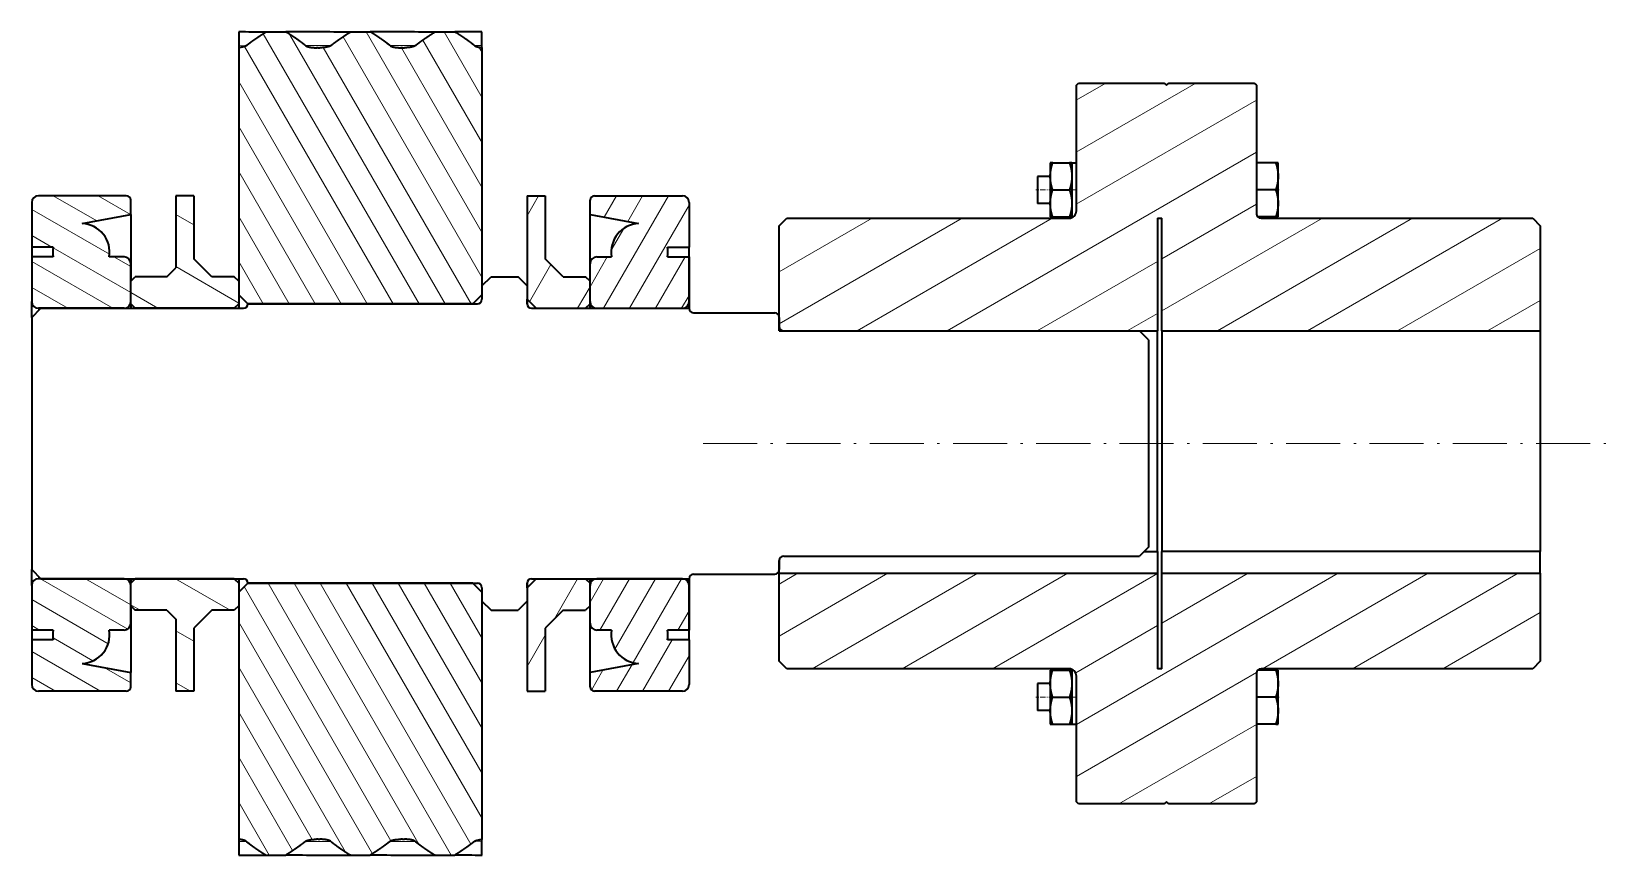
# Model space of a CAD drawing. Extents: x 228 to 1870, y -35 to 994.
# Drawn here: x 1517.9 to 1869.8, y 755.8 to 938.6 of the extents above; entities that cross this region are included whole.
import ezdxf

# ---------------------------------------------------------------- set-up
doc = ezdxf.new("R2010")
doc.units = 0
doc.linetypes.add('DASHDOT', pattern=[18.5, 12, -3, 0.5, -3])
doc.layers.get('0').update_dxf_attribs({"lineweight": 13})

# ---------------------------------------------------------------- blocks, each defined once
blk = doc.blocks.new('BLOCK16')
at = {"color": 7, "lineweight": 35}
for p, q in [((46, 91.34), (46, 88.3)), ((46, 88.3), (46, 87.84)), ((52.06, 91.37), (56.41, 91.37)), ((70.83, 91.37), (75.17, 91.37)), ((89.59, 91.37), (93.94, 91.37)), ((100, 88.3), (100, 91.36)), ((100, 87.87), (100, 88.3)), ((46, 87.87), (46, 33)), ((63.23, 87.84), (63.43, 87.84)), ((63.62, 87.84), (63.23, 87.84)), ((63.62, 87.84), (64, 87.84)), ((82, 87.84), (82.19, 87.84)), ((82.38, 87.84), (82, 87.84)), ((82.38, 87.84), (82.77, 87.84)), ((100, 87.87), (100, 33)), ((232, 79.5), (232.5, 80)), ((232, 51.67), (232, 79.5)), ((232.5, 80), (251.5, 80)), ((251.5, 80), (252, 79.5)), ((252, 79.5), (252.5, 80)), ((252.5, 80), (271.5, 80)), ((271.5, 80), (272, 79.5)), ((272, 79.5), (272, 51)), ((226.2, 62.29), (226.2, 59.29)), ((226.74, 62.29), (226.2, 62.29)), ((226.74, 62.29), (230.46, 62.29)), ((231, 62.29), (230.46, 62.29)), ((231, 62.29), (231, 59.29)), ((231, 62.29), (232, 62.29)), ((276.26, 62.29), (272, 62.29)), ((276.8, 62.29), (276.26, 62.29)), ((276.8, 59.29), (276.8, 62.29)), ((223.36, 59.29), (223.36, 57.79)), ((226.2, 59.29), (223.36, 59.29)), ((223.36, 57.79), (223.36, 53.29)), ((226.2, 59.29), (226.2, 53.29)), ((231, 59.29), (231, 53.29)), ((276.8, 53.29), (276.8, 59.29)), ((0, 53.5), (0, 43.59)), ((21, 55), (1.5, 55)), ((22, 50.83), (22, 54)), ((36, 55), (32, 55)), ((32, 55), (32, 39)), ((36, 55), (36, 41)), ((110, 55), (114, 55)), ((110, 55), (110, 32)), ((114, 55), (114, 41)), ((124, 50.83), (124, 54)), ((125, 55), (144.5, 55)), ((146, 53.5), (146, 43.59)), ((226.2, 53.29), (223.36, 53.29)), ((226.2, 53.29), (226.2, 50.29)), ((226.74, 56.29), (230.46, 56.29)), ((231, 53.29), (231, 50.29)), ((276.26, 56.29), (272, 56.29)), ((276.8, 50.29), (276.8, 53.29)), ((11.24, 48.8), (22, 50.83)), ((22, 50.83), (22, 36)), ((124, 50.83), (134.76, 48.8)), ((124, 39.91), (124, 50.83)), ((166, 48.33), (167.67, 50)), ((167.67, 50), (230.33, 50)), ((226.2, 50.29), (226.74, 50.29)), ((226.74, 50.29), (230.46, 50.29)), ((230.46, 50.29), (231, 50.29)), ((231, 50.29), (231.28, 50.29)), ((250, 50), (250, 25)), ((250, 50), (251, 50)), ((251, 25), (251, 50)), ((276.26, 50.29), (272.29, 50.29)), ((273, 50), (333.33, 50)), ((276.26, 50.29), (276.8, 50.29)), ((333.33, 50), (335, 48.33)), ((166, 25), (166, 48.33)), ((335, 48.33), (335, 25)), ((4.79, 43.59), (0, 43.59)), ((0, 43.59), (0, 41.41)), ((141.21, 43.59), (146, 43.59)), ((146, 30), (146, 43.59)), ((4.79, 41.41), (0, 41.41)), ((0, 41.41), (0, 31.5)), ((20.5, 41.41), (17.21, 41.41)), ((22, 31.5), (22, 39.91)), ((30, 37), (32, 39)), ((40, 37), (36, 41)), ((118, 37), (114, 41)), ((124, 31.5), (124, 39.91)), ((125.5, 41.41), (128.79, 41.41)), ((141.21, 41.41), (146, 41.41)), ((146, 41.41), (146, 31.5)), ((22, 36), (23, 37)), ((22, 31), (22, 36)), ((30, 37), (23, 37)), ((45, 37), (40, 37)), ((46, 36), (45, 37)), ((46, 36), (46, 31)), ((100, 35), (102, 37)), ((102, 37), (108, 37)), ((110, 35), (108, 37)), ((118, 37), (123, 37)), ((124, 36), (123, 37)), ((124, 31), (124, 36)), ((46, 33), (46, 30)), ((48, 31), (46, 33)), ((98, 31), (100, 33)), ((100, 35), (100, 32)), ((110, 35), (110, 31)), ((110, 31), (110, 32)), ((112, 30), (110, 32)), ((0, 28), (0, 31.5)), ((0, 28), (2, 30)), ((20.5, 30), (1.5, 30)), ((2, 30), (47, 30)), ((22, 31), (22, 30)), ((23, 30), (22, 31)), ((45, 30), (23, 30)), ((45, 30), (46, 31)), ((46, 31), (46, 30)), ((48, 31), (99, 31)), ((98, 31), (48, 31)), ((111, 30), (146, 30)), ((112, 30), (123, 30)), ((123, 30), (124, 31)), ((124, 30), (124, 31.5)), ((124, 30), (124, 31)), ((125.5, 30), (144.5, 30)), ((146, 31.5), (146, 30)), ((147, 29), (165, 29)), ((0, 28), (0, -28)), ((166, 28), (166, 26)), ((166, 25), (250, 25)), ((167, 25), (246, 25)), ((248, 23), (246, 25)), ((250, -24), (250, 25)), ((251, 25), (251, -24)), ((251, 25), (335, 25)), ((335, 25), (335, -24)), ((248, 23), (248, -23)), ((248, -23), (246, -25)), ((247, -24), (250, -24)), ((250, -24), (250, -28.8)), ((251, -28.8), (251, -24)), ((335, -24), (251, -24)), ((335, -28.8), (335, -24)), ((0, -28), (2, -30)), ((0, -31.5), (0, -28)), ((166, -26), (166, -28)), ((166, -28.8), (166, -26)), ((167, -25), (246, -25)), ((0, -31.5), (0, -41.41)), ((20.5, -30), (1.5, -30)), ((2, -30), (47, -30)), ((22, -30), (22, -31)), ((23, -30), (22, -31)), ((22, -36), (22, -31)), ((22, -39.91), (22, -31.5)), ((45, -30), (23, -30)), ((45, -30), (46, -31)), ((46, -30), (46, -33)), ((46, -30), (46, -31)), ((48, -31), (46, -33)), ((46, -31), (46, -36)), ((48, -31), (99, -31)), ((98, -31), (48, -31)), ((98, -31), (100, -33)), ((112, -30), (110, -32)), ((110, -31), (110, -35)), ((110, -32), (110, -31)), ((111, -30), (146, -30)), ((112, -30), (123, -30)), ((123, -30), (124, -31)), ((124, -31.5), (124, -30)), ((124, -31), (124, -30)), ((124, -36), (124, -31)), ((124, -39.91), (124, -31.5)), ((144.5, -30), (125.5, -30)), ((146, -43.59), (146, -30)), ((146, -30), (146, -31.5)), ((146, -31.5), (146, -41.41)), ((147, -29), (165, -29)), ((166, -48.33), (166, -28.8)), ((166, -28.8), (250, -28.8)), ((250, -28.8), (250, -50)), ((251, -50), (251, -28.8)), ((251, -28.8), (335, -28.8)), ((335, -28.8), (335, -48.33)), ((46, -33), (46, -87.87)), ((100, -32), (100, -35)), ((100, -33), (100, -87.87)), ((100, -35), (102, -37)), ((110, -35), (108, -37)), ((110, -32), (110, -55)), ((22, -36), (22, -50.83)), ((22, -36), (23, -37)), ((30, -37), (23, -37)), ((30, -37), (32, -39)), ((40, -37), (36, -41)), ((45, -37), (40, -37)), ((46, -36), (45, -37)), ((102, -37), (108, -37)), ((118, -37), (114, -41)), ((118, -37), (123, -37)), ((124, -36), (123, -37)), ((0, -41.41), (0, -43.59)), ((4.79, -41.41), (0, -41.41)), ((20.5, -41.41), (17.21, -41.41)), ((32, -39), (32, -55)), ((36, -41), (36, -55)), ((114, -41), (114, -55)), ((124, -50.83), (124, -39.91)), ((128.79, -41.41), (125.5, -41.41)), ((146, -41.41), (141.21, -41.41)), ((4.79, -43.59), (0, -43.59)), ((0, -43.59), (0, -53.5)), ((146, -43.59), (141.21, -43.59)), ((146, -43.59), (146, -53.5)), ((11.24, -48.8), (22, -50.83)), ((134.76, -48.8), (124, -50.83)), ((167.67, -50), (166, -48.33)), ((335, -48.33), (333.33, -50)), ((22, -54), (22, -50.83)), ((124, -54), (124, -50.83)), ((230.33, -50), (167.67, -50)), ((226.74, -50.29), (226.2, -50.29)), ((226.2, -50.29), (226.2, -53.29)), ((226.74, -50.29), (230.46, -50.29)), ((231, -50.29), (230.46, -50.29)), ((231, -50.29), (231.28, -50.29)), ((231, -50.29), (231, -53.29)), ((232, -79.5), (232, -51.67)), ((251, -50), (250, -50)), ((272, -51), (272, -79.5)), ((276.26, -50.29), (272.29, -50.29)), ((333.33, -50), (273, -50)), ((276.8, -50.29), (276.26, -50.29)), ((276.8, -53.29), (276.8, -50.29)), ((21, -55), (1.5, -55)), ((36, -55), (32, -55)), ((110, -55), (114, -55)), ((144.5, -55), (125, -55)), ((223.36, -53.29), (223.36, -57.79)), ((226.2, -53.29), (223.36, -53.29)), ((226.2, -53.29), (226.2, -59.29)), ((226.74, -56.29), (230.46, -56.29)), ((231, -53.29), (231, -59.29)), ((276.26, -56.29), (272, -56.29)), ((276.8, -59.29), (276.8, -53.29)), ((223.36, -57.79), (223.36, -59.29)), ((226.2, -59.29), (223.36, -59.29)), ((226.2, -59.29), (226.2, -62.29)), ((231, -59.29), (231, -62.29)), ((276.8, -62.29), (276.8, -59.29)), ((226.2, -62.29), (226.74, -62.29)), ((226.74, -62.29), (230.46, -62.29)), ((230.46, -62.29), (231, -62.29)), ((231, -62.29), (232, -62.29)), ((276.26, -62.29), (272, -62.29)), ((276.26, -62.29), (276.8, -62.29)), ((232.5, -80), (232, -79.5)), ((251.5, -80), (232.5, -80)), ((252, -79.5), (251.5, -80)), ((252.5, -80), (252, -79.5)), ((271.5, -80), (252.5, -80)), ((272, -79.5), (271.5, -80)), ((46, -87.87), (46, -88.3)), ((63.62, -87.84), (63.23, -87.84)), ((63.62, -87.84), (64, -87.84)), ((63.81, -87.84), (64, -87.84)), ((82.38, -87.84), (82, -87.84)), ((82.38, -87.84), (82.77, -87.84)), ((82.57, -87.84), (82.77, -87.84)), ((100, -88.3), (100, -87.84)), ((46, -88.3), (46, -91.36)), ((52.06, -91.37), (56.41, -91.37)), ((70.83, -91.37), (75.17, -91.37)), ((89.59, -91.37), (93.94, -91.37)), ((100, -91.34), (100, -88.3))]:
    blk.add_line(p, q, dxfattribs=at)
at = {"color": 7, "lineweight": 13}
for p, q in [((46, 88.3), (47.63, 88.29)), ((98.35, 88.3), (100, 88.3)), ((1.5, 29.5), (1.5, 30)), ((1.5, -30), (1.5, -29.5)), ((46, -88.3), (47.65, -88.3)), ((98.37, -88.29), (100, -88.3))]:
    blk.add_line(p, q, dxfattribs=at)
at = {"color": 7, "lineweight": 35}
for centre, radius, start, end in [((37.65, -1221.09), 1312.46, 89.37644, 89.63561), ((56.41, -1222.45), 1313.82, 89.37677, 89.99995), ((75.17, -1222.45), 1313.82, 89.37677, 89.99995), ((93.94, -1222.13), 1313.5, 89.73561, 90), ((1.5, 53.5), 1.5, 90, 180), ((21, 54), 1, 0, 90), ((125, 54), 1, 90, 180), ((144.5, 53.5), 1.5, 0, 90), ((230.33, 51.67), 1.67, 270, 0), ((273, 51), 1, 180, 270), ((11, 42.5), 6.3, 350.0802, 87.8179), ((135, 42.5), 6.3, 92.1821, 189.9198), ((11, 42.5), 6.3, 170.0802, 189.9198), ((135, 42.5), 6.3, 350.0802, 9.9198), ((20.5, 39.91), 1.5, 0, 90), ((125.5, 39.91), 1.5, 90, 180), ((99, 32), 1, 270, 360), ((1.5, 31.5), 1.5, 180, 270), ((20.5, 31.5), 1.5, 270, 360), ((47, 31), 1, 270, 0), ((111, 31), 1, 180, 270), ((125.5, 31.5), 1.5, 180, 270), ((144.5, 31.5), 1.5, 270, 0), ((147, 30), 1, 180, 270), ((165, 28), 1, 360, 90), ((167, 26), 1, 180, 270), ((165, -28), 1, 270, 0), ((167, -26), 1, 90, 180), ((1.5, -31.5), 1.5, 90, 180), ((20.5, -31.5), 1.5, 0, 90), ((47, -31), 1, 0, 90), ((99, -32), 1, 0, 90), ((111, -31), 1, 90, 180), ((125.5, -31.5), 1.5, 90, 180), ((144.5, -31.5), 1.5, 360, 90), ((147, -30), 1, 90, 180), ((11, -42.5), 6.3, 170.0802, 189.9198), ((11, -42.5), 6.3, 272.1821, 9.9198), ((20.5, -39.91), 1.5, 270, 0), ((125.5, -39.91), 1.5, 180, 270), ((135, -42.5), 6.3, 170.0802, 267.8179), ((135, -42.5), 6.3, 350.0802, 9.9198), ((230.33, -51.67), 1.67, 0, 90), ((273, -51), 1, 90, 180), ((1.5, -53.5), 1.5, 180, 270), ((21, -54), 1, 270, 0), ((125, -54), 1, 180, 270), ((144.5, -53.5), 1.5, 270, 0), ((52.06, 1222.13), 1313.5, 269.73561, 270), ((70.83, 1222.45), 1313.82, 269.37677, 269.99995), ((89.59, 1222.45), 1313.82, 269.37677, 269.99995), ((108.36, 1222.92), 1314.29, 269.37683, 269.63564)]:
    blk.add_arc(centre, radius, start, end, dxfattribs=at)
at = {"color": 7, "lineweight": 13}
for centre, start, end in [((60.81, -1271.63), 89.7648, 89.99957), ((79.59, -1271.63), 89.7655, 90.00027), ((66.41, 1271.63), 269.7655, 270.00027), ((85.19, 1271.63), 269.7648, 269.99957)]:
    blk.add_arc(centre, 1359.94, start, end, dxfattribs=at)
at = {"color": 7, "lineweight": 35}
for points, knots in [([(47.65, 88.3), (47.54, 88.22), (47.41, 88.16), (47.28, 88.11), (47.11, 88.05), (46.93, 88.01), (46.88, 88), (46.79, 87.98), (46.7, 87.96), (46.65, 87.95), (46.49, 87.93), (46.33, 87.9), (46.22, 87.89), (46.11, 87.88), (46, 87.87)], [0, 0, 0, 0, 0, 0, 1.035081, 1.035081, 1.035081, 1.36834, 1.36834, 1.36834, 1.735785, 1.735785, 1.735785, 2.553769, 2.553769, 2.553769, 2.553769, 2.553769, 2.553769]), ([(47.65, 88.3), (47.68, 88.33), (47.72, 88.36), (47.76, 88.39), (47.83, 88.44), (47.9, 88.5), (47.93, 88.52), (48.04, 88.61), (48.14, 88.69), (48.21, 88.74), (48.87, 89.25), (49.56, 89.73), (50.18, 90.16), (50.93, 90.65), (51.69, 91.14), (51.82, 91.22), (51.94, 91.29), (52.06, 91.37)], [0, 0, 0, 0, 0, 0, 0.327486, 0.327486, 0.327486, 0.655817, 0.655817, 0.655817, 1.310832, 1.310832, 1.310832, 6.681291, 6.681291, 6.681291, 7.703729, 7.703729, 7.703729, 7.703729, 7.703729, 7.703729]), ([(60.82, 88.3), (60.79, 88.33), (60.75, 88.36), (60.72, 88.39), (60.65, 88.44), (60.58, 88.5), (60.54, 88.52), (60.44, 88.61), (60.33, 88.69), (60.26, 88.74), (59.6, 89.25), (58.92, 89.73), (58.29, 90.16), (57.54, 90.65), (56.78, 91.14), (56.66, 91.22), (56.53, 91.29), (56.41, 91.37)], [0, 0, 0, 0, 0, 0, 0.327486, 0.327486, 0.327486, 0.655818, 0.655818, 0.655818, 1.310835, 1.310835, 1.310835, 6.681308, 6.681308, 6.681308, 7.70375, 7.70375, 7.70375, 7.70375, 7.70375, 7.70375]), ([(60.82, 88.3), (60.94, 88.22), (61.06, 88.16), (61.19, 88.11), (61.37, 88.05), (61.55, 88.01), (61.59, 88), (61.68, 87.98), (61.77, 87.96), (61.82, 87.95), (62.04, 87.91), (62.27, 87.89), (62.44, 87.87), (62.7, 87.85), (62.97, 87.84), (63.06, 87.84), (63.14, 87.84), (63.23, 87.84)], [0, 0, 0, 0, 0, 0, 1.035083, 1.035083, 1.035083, 1.368342, 1.368342, 1.368342, 1.735787, 1.735787, 1.735787, 3.02228, 3.02228, 3.02228, 3.677515, 3.677515, 3.677515, 3.677515, 3.677515, 3.677515]), ([(66.41, 88.3), (66.3, 88.22), (66.17, 88.16), (66.05, 88.11), (65.87, 88.05), (65.69, 88.01), (65.65, 88), (65.55, 87.98), (65.46, 87.96), (65.41, 87.95), (65.19, 87.91), (64.97, 87.89), (64.8, 87.87), (64.53, 87.85), (64.27, 87.84), (64.18, 87.84), (64.09, 87.84), (64, 87.84)], [0, 0, 0, 0, 0, 0, 1.03508, 1.03508, 1.03508, 1.368338, 1.368338, 1.368338, 1.735783, 1.735783, 1.735783, 3.022275, 3.022275, 3.022275, 3.67751, 3.67751, 3.67751, 3.67751, 3.67751, 3.67751]), ([(66.41, 88.3), (66.45, 88.33), (66.48, 88.36), (66.52, 88.39), (66.59, 88.44), (66.66, 88.5), (66.69, 88.52), (66.8, 88.61), (66.91, 88.69), (66.98, 88.74), (67.64, 89.25), (68.32, 89.73), (68.94, 90.16), (69.69, 90.65), (70.46, 91.14), (70.58, 91.22), (70.7, 91.29), (70.83, 91.37)], [0, 0, 0, 0, 0, 0, 0.327485, 0.327485, 0.327485, 0.655816, 0.655816, 0.655816, 1.310831, 1.310831, 1.310831, 6.681285, 6.681285, 6.681285, 7.703723, 7.703723, 7.703723, 7.703723, 7.703723, 7.703723]), ([(79.59, 88.3), (79.55, 88.33), (79.52, 88.36), (79.48, 88.39), (79.41, 88.44), (79.34, 88.5), (79.31, 88.52), (79.2, 88.61), (79.09, 88.69), (79.02, 88.74), (78.36, 89.25), (77.68, 89.73), (77.06, 90.16), (76.31, 90.65), (75.54, 91.14), (75.42, 91.22), (75.3, 91.29), (75.17, 91.37)], [0, 0, 0, 0, 0, 0, 0.327485, 0.327485, 0.327485, 0.655816, 0.655816, 0.655816, 1.310831, 1.310831, 1.310831, 6.681286, 6.681286, 6.681286, 7.703723, 7.703723, 7.703723, 7.703723, 7.703723, 7.703723]), ([(79.59, 88.3), (79.7, 88.22), (79.83, 88.16), (79.95, 88.11), (80.13, 88.05), (80.31, 88.01), (80.35, 88), (80.45, 87.98), (80.54, 87.96), (80.59, 87.95), (80.81, 87.91), (81.03, 87.89), (81.2, 87.87), (81.47, 87.85), (81.73, 87.84), (81.82, 87.84), (81.91, 87.84), (82, 87.84)], [0, 0, 0, 0, 0, 0, 1.03508, 1.03508, 1.03508, 1.368338, 1.368338, 1.368338, 1.735783, 1.735783, 1.735783, 3.022275, 3.022275, 3.022275, 3.67751, 3.67751, 3.67751, 3.67751, 3.67751, 3.67751]), ([(85.18, 88.3), (85.06, 88.22), (84.94, 88.16), (84.81, 88.11), (84.63, 88.05), (84.45, 88.01), (84.41, 88), (84.32, 87.98), (84.23, 87.96), (84.18, 87.95), (83.96, 87.91), (83.73, 87.89), (83.56, 87.87), (83.3, 87.85), (83.03, 87.84), (82.94, 87.84), (82.86, 87.84), (82.77, 87.84)], [0, 0, 0, 0, 0, 0, 1.035083, 1.035083, 1.035083, 1.368342, 1.368342, 1.368342, 1.735787, 1.735787, 1.735787, 3.02228, 3.02228, 3.02228, 3.677515, 3.677515, 3.677515, 3.677515, 3.677515, 3.677515]), ([(85.18, 88.3), (85.21, 88.33), (85.25, 88.36), (85.28, 88.39), (85.35, 88.44), (85.42, 88.5), (85.46, 88.52), (85.56, 88.61), (85.67, 88.69), (85.74, 88.74), (86.4, 89.25), (87.08, 89.73), (87.71, 90.16), (88.46, 90.65), (89.22, 91.14), (89.34, 91.22), (89.47, 91.29), (89.59, 91.37)], [0, 0, 0, 0, 0, 0, 0.327486, 0.327486, 0.327486, 0.655818, 0.655818, 0.655818, 1.310835, 1.310835, 1.310835, 6.681308, 6.681308, 6.681308, 7.70375, 7.70375, 7.70375, 7.70375, 7.70375, 7.70375]), ([(98.35, 88.3), (98.32, 88.33), (98.28, 88.36), (98.24, 88.39), (98.17, 88.44), (98.1, 88.5), (98.07, 88.52), (97.96, 88.61), (97.86, 88.69), (97.79, 88.74), (97.13, 89.25), (96.44, 89.73), (95.82, 90.16), (95.07, 90.65), (94.31, 91.14), (94.18, 91.22), (94.06, 91.29), (93.94, 91.37)], [0, 0, 0, 0, 0, 0, 0.327486, 0.327486, 0.327486, 0.655817, 0.655817, 0.655817, 1.310832, 1.310832, 1.310832, 6.681291, 6.681291, 6.681291, 7.703729, 7.703729, 7.703729, 7.703729, 7.703729, 7.703729]), ([(98.35, 88.3), (98.46, 88.22), (98.59, 88.16), (98.72, 88.11), (98.89, 88.05), (99.07, 88.01), (99.12, 88), (99.21, 87.98), (99.3, 87.96), (99.35, 87.95), (99.51, 87.93), (99.67, 87.9), (99.78, 87.89), (99.89, 87.88), (100, 87.87)], [0, 0, 0, 0, 0, 0, 1.035081, 1.035081, 1.035081, 1.36834, 1.36834, 1.36834, 1.735785, 1.735785, 1.735785, 2.553769, 2.553769, 2.553769, 2.553769, 2.553769, 2.553769]), ([(226.2, 59.29), (226.2, 59.56), (226.21, 59.84), (226.24, 60.11), (226.31, 60.67), (226.44, 61.28), (226.52, 61.59), (226.62, 61.93), (226.74, 62.29)], [0, 0, 0, 0, 0, 0, 26.315675, 26.315675, 26.315675, 52.623383, 52.623383, 52.623383, 52.623383, 52.623383, 52.623383]), ([(230.46, 62.29), (230.66, 61.71), (230.79, 61.2), (230.89, 60.73), (230.97, 60.17), (230.99, 59.62), (231, 59.51), (231, 59.4), (231, 59.29)], [0, 0, 0, 0, 0, 0, 42.100151, 42.100151, 42.100151, 52.615686, 52.615686, 52.615686, 52.615686, 52.615686, 52.615686]), ([(226.74, 56.29), (226.54, 56.87), (226.41, 57.38), (226.31, 57.85), (226.23, 58.42), (226.21, 58.96), (226.2, 59.07), (226.2, 59.18), (226.2, 59.29)], [0, 0, 0, 0, 0, 0, 42.100165, 42.100165, 42.100165, 52.615687, 52.615687, 52.615687, 52.615687, 52.615687, 52.615687]), ([(231, 59.29), (231, 58.96), (230.98, 58.64), (230.95, 58.31), (230.86, 57.74), (230.71, 57.11), (230.64, 56.85), (230.56, 56.58), (230.46, 56.29)], [0, 0, 0, 0, 0, 0, 31.620492, 31.620492, 31.620492, 52.668943, 52.668943, 52.668943, 52.668943, 52.668943, 52.668943]), ([(276.8, 59.29), (276.8, 59.05), (276.79, 58.8), (276.77, 58.56), (276.7, 57.95), (276.58, 57.35), (276.49, 57), (276.38, 56.64), (276.26, 56.29)], [0, 0, 0, 0, 0, 0, 1.993882, 1.993882, 1.993882, 4.976521, 4.976521, 4.976521, 4.976521, 4.976521, 4.976521]), ([(226.2, 53.29), (226.2, 53.62), (226.22, 53.95), (226.25, 54.28), (226.34, 54.85), (226.49, 55.47), (226.56, 55.73), (226.64, 56), (226.74, 56.29)], [0, 0, 0, 0, 0, 0, 31.620492, 31.620492, 31.620492, 52.668943, 52.668943, 52.668943, 52.668943, 52.668943, 52.668943]), ([(226.74, 50.29), (226.54, 50.87), (226.41, 51.38), (226.31, 51.85), (226.23, 52.42), (226.21, 52.96), (226.2, 53.07), (226.2, 53.18), (226.2, 53.29)], [0, 0, 0, 0, 0, 0, 42.100151, 42.100151, 42.100151, 52.615686, 52.615686, 52.615686, 52.615686, 52.615686, 52.615686]), ([(230.46, 56.29), (230.66, 55.71), (230.79, 55.2), (230.89, 54.73), (230.97, 54.17), (230.99, 53.62), (231, 53.51), (231, 53.4), (231, 53.29)], [0, 0, 0, 0, 0, 0, 42.100165, 42.100165, 42.100165, 52.615687, 52.615687, 52.615687, 52.615687, 52.615687, 52.615687]), ([(231, 53.29), (231, 53.02), (230.99, 52.75), (230.96, 52.47), (230.89, 51.91), (230.76, 51.3), (230.68, 50.99), (230.58, 50.65), (230.46, 50.29)], [0, 0, 0, 0, 0, 0, 26.315675, 26.315675, 26.315675, 52.623383, 52.623383, 52.623383, 52.623383, 52.623383, 52.623383]), ([(276.8, 53.29), (276.8, 53.05), (276.79, 52.8), (276.77, 52.56), (276.7, 51.95), (276.58, 51.35), (276.49, 51), (276.38, 50.64), (276.26, 50.29)], [0, 0, 0, 0, 0, 0, 1.993882, 1.993882, 1.993882, 4.976521, 4.976521, 4.976521, 4.976521, 4.976521, 4.976521]), ([(226.2, -53.29), (226.2, -53.02), (226.21, -52.75), (226.24, -52.47), (226.31, -51.91), (226.44, -51.3), (226.52, -50.99), (226.62, -50.65), (226.74, -50.29)], [0, 0, 0, 0, 0, 0, 26.315675, 26.315675, 26.315675, 52.623383, 52.623383, 52.623383, 52.623383, 52.623383, 52.623383]), ([(230.46, -50.29), (230.66, -50.87), (230.79, -51.38), (230.89, -51.85), (230.97, -52.42), (230.99, -52.96), (231, -53.07), (231, -53.18), (231, -53.29)], [0, 0, 0, 0, 0, 0, 42.100151, 42.100151, 42.100151, 52.615686, 52.615686, 52.615686, 52.615686, 52.615686, 52.615686]), ([(226.74, -56.29), (226.54, -55.71), (226.41, -55.2), (226.31, -54.73), (226.23, -54.17), (226.21, -53.62), (226.2, -53.51), (226.2, -53.4), (226.2, -53.29)], [0, 0, 0, 0, 0, 0, 42.100165, 42.100165, 42.100165, 52.615687, 52.615687, 52.615687, 52.615687, 52.615687, 52.615687]), ([(226.2, -59.29), (226.2, -58.96), (226.22, -58.64), (226.25, -58.31), (226.34, -57.74), (226.49, -57.11), (226.56, -56.85), (226.64, -56.58), (226.74, -56.29)], [0, 0, 0, 0, 0, 0, 31.620492, 31.620492, 31.620492, 52.668943, 52.668943, 52.668943, 52.668943, 52.668943, 52.668943]), ([(231, -53.29), (231, -53.62), (230.98, -53.95), (230.95, -54.28), (230.86, -54.85), (230.71, -55.47), (230.64, -55.73), (230.56, -56), (230.46, -56.29)], [0, 0, 0, 0, 0, 0, 31.620492, 31.620492, 31.620492, 52.668943, 52.668943, 52.668943, 52.668943, 52.668943, 52.668943]), ([(230.46, -56.29), (230.66, -56.87), (230.79, -57.38), (230.89, -57.85), (230.97, -58.42), (230.99, -58.96), (231, -59.07), (231, -59.18), (231, -59.29)], [0, 0, 0, 0, 0, 0, 42.100165, 42.100165, 42.100165, 52.615687, 52.615687, 52.615687, 52.615687, 52.615687, 52.615687]), ([(276.8, -53.29), (276.8, -53.54), (276.79, -53.78), (276.77, -54.02), (276.7, -54.63), (276.58, -55.23), (276.49, -55.59), (276.38, -55.94), (276.26, -56.29)], [0, 0, 0, 0, 0, 0, 1.993882, 1.993882, 1.993882, 4.976521, 4.976521, 4.976521, 4.976521, 4.976521, 4.976521]), ([(226.74, -62.29), (226.54, -61.71), (226.41, -61.2), (226.31, -60.73), (226.23, -60.17), (226.21, -59.62), (226.2, -59.51), (226.2, -59.4), (226.2, -59.29)], [0, 0, 0, 0, 0, 0, 42.100151, 42.100151, 42.100151, 52.615686, 52.615686, 52.615686, 52.615686, 52.615686, 52.615686]), ([(231, -59.29), (231, -59.56), (230.99, -59.84), (230.96, -60.11), (230.89, -60.67), (230.76, -61.28), (230.68, -61.59), (230.58, -61.93), (230.46, -62.29)], [0, 0, 0, 0, 0, 0, 26.315675, 26.315675, 26.315675, 52.623383, 52.623383, 52.623383, 52.623383, 52.623383, 52.623383]), ([(276.8, -59.29), (276.8, -59.54), (276.79, -59.78), (276.77, -60.02), (276.7, -60.63), (276.58, -61.23), (276.49, -61.59), (276.38, -61.94), (276.26, -62.29)], [0, 0, 0, 0, 0, 0, 1.993882, 1.993882, 1.993882, 4.976521, 4.976521, 4.976521, 4.976521, 4.976521, 4.976521]), ([(47.65, -88.3), (47.54, -88.22), (47.41, -88.16), (47.28, -88.11), (47.11, -88.05), (46.93, -88.01), (46.88, -88), (46.79, -87.98), (46.7, -87.96), (46.65, -87.95), (46.49, -87.93), (46.33, -87.9), (46.22, -87.89), (46.11, -87.88), (46, -87.87)], [0, 0, 0, 0, 0, 0, 1.035081, 1.035081, 1.035081, 1.36834, 1.36834, 1.36834, 1.735785, 1.735785, 1.735785, 2.553769, 2.553769, 2.553769, 2.553769, 2.553769, 2.553769]), ([(60.82, -88.3), (60.94, -88.22), (61.06, -88.16), (61.19, -88.11), (61.37, -88.05), (61.55, -88.01), (61.59, -88), (61.68, -87.98), (61.77, -87.96), (61.82, -87.95), (62.04, -87.91), (62.27, -87.89), (62.44, -87.87), (62.7, -87.85), (62.97, -87.84), (63.06, -87.84), (63.14, -87.84), (63.23, -87.84)], [0, 0, 0, 0, 0, 0, 1.035083, 1.035083, 1.035083, 1.368342, 1.368342, 1.368342, 1.735787, 1.735787, 1.735787, 3.02228, 3.02228, 3.02228, 3.677515, 3.677515, 3.677515, 3.677515, 3.677515, 3.677515]), ([(66.41, -88.3), (66.3, -88.22), (66.17, -88.16), (66.05, -88.11), (65.87, -88.05), (65.69, -88.01), (65.65, -88), (65.55, -87.98), (65.46, -87.96), (65.41, -87.95), (65.19, -87.91), (64.97, -87.89), (64.8, -87.87), (64.53, -87.85), (64.27, -87.84), (64.18, -87.84), (64.09, -87.84), (64, -87.84)], [0, 0, 0, 0, 0, 0, 1.03508, 1.03508, 1.03508, 1.368338, 1.368338, 1.368338, 1.735783, 1.735783, 1.735783, 3.022275, 3.022275, 3.022275, 3.67751, 3.67751, 3.67751, 3.67751, 3.67751, 3.67751]), ([(79.59, -88.3), (79.7, -88.22), (79.83, -88.16), (79.95, -88.11), (80.13, -88.05), (80.31, -88.01), (80.35, -88), (80.45, -87.98), (80.54, -87.96), (80.59, -87.95), (80.81, -87.91), (81.03, -87.89), (81.2, -87.87), (81.47, -87.85), (81.73, -87.84), (81.82, -87.84), (81.91, -87.84), (82, -87.84)], [0, 0, 0, 0, 0, 0, 1.03508, 1.03508, 1.03508, 1.368338, 1.368338, 1.368338, 1.735783, 1.735783, 1.735783, 3.022275, 3.022275, 3.022275, 3.67751, 3.67751, 3.67751, 3.67751, 3.67751, 3.67751]), ([(85.18, -88.3), (85.06, -88.22), (84.94, -88.16), (84.81, -88.11), (84.63, -88.05), (84.45, -88.01), (84.41, -88), (84.32, -87.98), (84.23, -87.96), (84.18, -87.95), (83.96, -87.91), (83.73, -87.89), (83.56, -87.87), (83.3, -87.85), (83.03, -87.84), (82.94, -87.84), (82.86, -87.84), (82.77, -87.84)], [0, 0, 0, 0, 0, 0, 1.035083, 1.035083, 1.035083, 1.368342, 1.368342, 1.368342, 1.735787, 1.735787, 1.735787, 3.02228, 3.02228, 3.02228, 3.677515, 3.677515, 3.677515, 3.677515, 3.677515, 3.677515]), ([(98.35, -88.3), (98.46, -88.22), (98.59, -88.16), (98.72, -88.11), (98.89, -88.05), (99.07, -88.01), (99.12, -88), (99.21, -87.98), (99.3, -87.96), (99.35, -87.95), (99.51, -87.93), (99.67, -87.9), (99.78, -87.89), (99.89, -87.88), (100, -87.87)], [0, 0, 0, 0, 0, 0, 1.035081, 1.035081, 1.035081, 1.36834, 1.36834, 1.36834, 1.735785, 1.735785, 1.735785, 2.553769, 2.553769, 2.553769, 2.553769, 2.553769, 2.553769]), ([(47.65, -88.3), (47.68, -88.33), (47.72, -88.36), (47.76, -88.39), (47.83, -88.44), (47.9, -88.5), (47.93, -88.52), (48.04, -88.61), (48.14, -88.69), (48.21, -88.74), (48.87, -89.25), (49.56, -89.73), (50.18, -90.16), (50.93, -90.66), (51.69, -91.14), (51.82, -91.22), (51.94, -91.29), (52.06, -91.37)], [0, 0, 0, 0, 0, 0, 0.327486, 0.327486, 0.327486, 0.655817, 0.655817, 0.655817, 1.310832, 1.310832, 1.310832, 6.681291, 6.681291, 6.681291, 7.703729, 7.703729, 7.703729, 7.703729, 7.703729, 7.703729]), ([(60.82, -88.3), (60.79, -88.33), (60.75, -88.36), (60.72, -88.39), (60.65, -88.44), (60.58, -88.5), (60.54, -88.52), (60.44, -88.61), (60.33, -88.69), (60.26, -88.74), (59.6, -89.25), (58.92, -89.73), (58.29, -90.16), (57.54, -90.66), (56.78, -91.14), (56.66, -91.22), (56.53, -91.29), (56.41, -91.37)], [0, 0, 0, 0, 0, 0, 0.327486, 0.327486, 0.327486, 0.655818, 0.655818, 0.655818, 1.310835, 1.310835, 1.310835, 6.681308, 6.681308, 6.681308, 7.70375, 7.70375, 7.70375, 7.70375, 7.70375, 7.70375]), ([(66.41, -88.3), (66.45, -88.33), (66.48, -88.36), (66.52, -88.39), (66.59, -88.44), (66.66, -88.5), (66.69, -88.52), (66.8, -88.61), (66.91, -88.69), (66.98, -88.74), (67.64, -89.25), (68.32, -89.73), (68.94, -90.16), (69.69, -90.66), (70.46, -91.14), (70.58, -91.22), (70.7, -91.29), (70.83, -91.37)], [0, 0, 0, 0, 0, 0, 0.327485, 0.327485, 0.327485, 0.655816, 0.655816, 0.655816, 1.310831, 1.310831, 1.310831, 6.681285, 6.681285, 6.681285, 7.703723, 7.703723, 7.703723, 7.703723, 7.703723, 7.703723]), ([(79.59, -88.3), (79.55, -88.33), (79.52, -88.36), (79.48, -88.39), (79.41, -88.44), (79.34, -88.5), (79.31, -88.52), (79.2, -88.61), (79.09, -88.69), (79.02, -88.74), (78.36, -89.25), (77.68, -89.73), (77.06, -90.16), (76.31, -90.66), (75.54, -91.14), (75.42, -91.22), (75.3, -91.29), (75.17, -91.37)], [0, 0, 0, 0, 0, 0, 0.327485, 0.327485, 0.327485, 0.655816, 0.655816, 0.655816, 1.310831, 1.310831, 1.310831, 6.681285, 6.681285, 6.681285, 7.703723, 7.703723, 7.703723, 7.703723, 7.703723, 7.703723]), ([(85.18, -88.3), (85.21, -88.33), (85.25, -88.36), (85.28, -88.39), (85.35, -88.44), (85.42, -88.5), (85.46, -88.52), (85.56, -88.61), (85.67, -88.69), (85.74, -88.74), (86.4, -89.25), (87.08, -89.73), (87.71, -90.16), (88.46, -90.66), (89.22, -91.14), (89.34, -91.22), (89.47, -91.29), (89.59, -91.37)], [0, 0, 0, 0, 0, 0, 0.327486, 0.327486, 0.327486, 0.655818, 0.655818, 0.655818, 1.310835, 1.310835, 1.310835, 6.681308, 6.681308, 6.681308, 7.70375, 7.70375, 7.70375, 7.70375, 7.70375, 7.70375]), ([(98.35, -88.3), (98.32, -88.33), (98.28, -88.36), (98.24, -88.39), (98.17, -88.44), (98.1, -88.5), (98.07, -88.52), (97.96, -88.61), (97.86, -88.69), (97.79, -88.74), (97.13, -89.25), (96.44, -89.73), (95.82, -90.16), (95.07, -90.66), (94.31, -91.14), (94.18, -91.22), (94.06, -91.29), (93.94, -91.37)], [0, 0, 0, 0, 0, 0, 0.327486, 0.327486, 0.327486, 0.655817, 0.655817, 0.655817, 1.310832, 1.310832, 1.310832, 6.681291, 6.681291, 6.681291, 7.703729, 7.703729, 7.703729, 7.703729, 7.703729, 7.703729])]:
    blk.add_open_spline(points, degree=5, knots=knots, dxfattribs=at)
for points in [[(276.26, 62.29), (276.46, 61.7), (276.62, 61.11), (276.74, 60.51), (276.8, 59.9), (276.8, 59.29)], [(276.26, 56.29), (276.46, 55.7), (276.62, 55.11), (276.74, 54.51), (276.8, 53.9), (276.8, 53.29)], [(276.26, -50.29), (276.46, -50.88), (276.62, -51.47), (276.74, -52.07), (276.8, -52.68), (276.8, -53.29)], [(276.26, -56.29), (276.46, -56.88), (276.62, -57.47), (276.74, -58.07), (276.8, -58.68), (276.8, -59.29)]]:
    blk.add_open_spline(points, degree=5, dxfattribs=at)
blk = doc.blocks.new('BLOCK17')
at = {"color": 7, "lineweight": 13}
for p, q in [((116.11216, -38.88784), (121.243553, -30)), ((110, -49.474411), (114, -42.546207))]:
    blk.add_line(p, q, dxfattribs=at)
blk = doc.blocks.new('BLOCK18')
at = {"color": 7, "lineweight": 13}
for p, q in [((110, 50.525589), (112.583305, 55)), ((110.539673, 31.460327), (115.298004, 39.702)), ((121.243553, 30), (124, 34.7743))]:
    blk.add_line(p, q, dxfattribs=at)
blk = doc.blocks.new('BLOCK19')
at = {"color": 7, "lineweight": 13}
for p, q in [((44.08588, -37), (31.961525, -30)), ((24.08588, -37), (22, -35.795715)), ((36, -43.87862), (32, -41.569218)), ((35.262794, -55), (32, -53.116226))]:
    blk.add_line(p, q, dxfattribs=at)
blk = doc.blocks.new('BLOCK20')
at = {"color": 7, "lineweight": 13}
for p, q in [((36, 48.497421), (32, 50.806824)), ((46, 31.176914), (32, 39.259819)), ((28.038475, 30), (22, 33.486317))]:
    blk.add_line(p, q, dxfattribs=at)
blk = doc.blocks.new('BLOCK21')
at = {"color": 7, "lineweight": 13}
for p, q in [((231.972717, 64.647476), (258.55368, 79.994003)), ((231.972717, 76.194481), (238.553665, 79.994003)), ((231.972717, 53.100471), (271.977478, 76.197243)), ((203.311661, 25.005999), (271.977478, 64.65023)), ((250.972031, 40.975723), (271.977478, 53.10323)), ((166.006134, 26.561657), (206.64064, 50.021999)), ((166.006134, 38.108662), (186.64064, 50.021999)), ((183.311661, 25.005999), (226.64064, 50.021999)), ((250.972031, 29.428717), (286.640656, 50.021999)), ((263.311646, 25.005999), (306.640656, 50.021999)), ((283.311646, 25.005999), (326.640656, 50.021999)), ((303.311646, 25.005999), (334.993866, 43.297726)), ((223.311661, 25.005999), (250.027969, 40.430664)), ((323.311188, 25.005733), (334.993866, 31.750721)), ((243.311661, 25.005999), (250.027969, 28.883661))]:
    blk.add_line(p, q, dxfattribs=at)
blk = doc.blocks.new('BLOCK22')
at = {"color": 7, "lineweight": 13}
for p, q in [((165.987244, -42.731289), (190.132202, -28.791182)), ((165.987244, -31.184284), (170.132202, -28.791182)), ((173.344696, -50.03046), (210.132202, -28.791182)), ((193.344696, -50.03046), (230.131165, -28.791782)), ((213.344696, -50.03046), (249.980316, -28.87888)), ((232.00766, -62.349407), (290.132202, -28.791182)), ((250.996811, -39.839012), (270.132202, -28.791182)), ((273.344696, -50.03046), (310.132202, -28.791182)), ((293.344696, -50.03046), (330.132202, -28.791182)), ((313.344696, -50.03046), (335.012756, -37.520397)), ((231.866043, -50.884159), (250.003189, -40.412678)), ((232.00766, -73.896416), (271.973206, -50.8223)), ((333.344696, -50.03046), (333.373108, -50.014069)), ((241.42067, -80.00882), (271.973206, -62.369305)), ((261.420654, -80.00882), (271.973206, -73.916306))]:
    blk.add_line(p, q, dxfattribs=at)
blk = doc.blocks.new('BLOCK23')
at = {"color": 7, "lineweight": 13}
for p, q in [((85.998703, -88.954124), (52.524574, -30.975233)), ((93.180939, -91.394119), (58.298077, -30.975233)), ((97.520164, -88.909889), (64.071579, -30.975233)), ((100.028, -83.253586), (69.845085, -30.975233)), ((100.028, -73.253586), (75.618584, -30.975233)), ((100.028, -63.253582), (81.39209, -30.975233)), ((100.028, -53.253582), (87.165588, -30.975233)), ((100.028, -43.253582), (92.939095, -30.975233)), ((79.788002, -88.196877), (47.188168, -31.732302)), ((100.028, -33.253582), (99.613007, -32.53479)), ((75.662415, -91.05114), (45.971996, -39.625835)), ((69.591774, -90.536491), (45.971996, -49.625835)), ((62.300949, -87.908409), (45.971996, -59.625835)), ((57.93618, -90.348404), (45.971996, -69.625832)), ((52.766418, -91.394119), (45.971996, -79.625832))]:
    blk.add_line(p, q, dxfattribs=at)
blk = doc.blocks.new('BLOCK24')
at = {"color": 7, "lineweight": 13}
for p, q in [((80.265984, 30.975233), (47.261436, 88.140793)), ((86.03949, 30.975233), (51.424721, 90.929771)), ((91.812996, 30.975233), (57.322521, 90.714485)), ((100.028, 36.746418), (69.147964, 90.232216)), ((100.028, 46.746418), (74.250641, 91.394119)), ((100.028, 66.746414), (86.870964, 89.535072)), ((100.028, 76.746414), (91.571152, 91.394119)), ((97.586494, 30.975233), (64.71611, 87.908409)), ((100.028, 56.746418), (82.103699, 87.792221)), ((100.027962, 86.74649), (99.357124, 87.908409)), ((74.492485, 30.975233), (45.971996, 80.374168)), ((68.718979, 30.975233), (45.971996, 70.374168)), ((62.94548, 30.975233), (45.971996, 60.374165)), ((57.171974, 30.975233), (45.971996, 50.374165)), ((51.398472, 30.975233), (45.971996, 40.374165))]:
    blk.add_line(p, q, dxfattribs=at)
blk = doc.blocks.new('BLOCK25')
at = {"color": 7, "lineweight": 13}
for p, q in [((124, -35.2257), (127.017059, -30)), ((126.200279, -41.4147), (132.790558, -30)), ((129.536621, -45.636002), (138.564072, -30)), ((133.578033, -48.636055), (144.33757, -30)), ((143.520798, -41.4147), (146, -37.120583)), ((135.677307, -55), (142.267593, -43.5853)), ((129.903809, -55), (133.32959, -49.066364)), ((141.450821, -55), (146, -47.120583)), ((124.297157, -54.711014), (126.847275, -50.294079))]:
    blk.add_line(p, q, dxfattribs=at)
blk = doc.blocks.new('BLOCK26')
at = {"color": 7, "lineweight": 13}
for p, q in [((127.017059, 30), (141.450821, 55)), ((127.153374, 50.236103), (129.903809, 55)), ((132.357788, 49.25042), (135.677307, 55)), ((132.790558, 30), (146, 52.879417)), ((128.717148, 42.944637), (131.473694, 47.719112)), ((124, 34.7743), (127.833839, 41.4147)), ((138.564072, 30), (145.154343, 41.4147)), ((144.33757, 30), (146, 32.879417))]:
    blk.add_line(p, q, dxfattribs=at)
blk = doc.blocks.new('BLOCK27')
at = {"color": 7, "lineweight": 13}
for p, q in [((14.435532, 49.400669), (4.737206, 55)), ((21.965425, 50.826786), (14.737206, 55)), ((17.278566, 41.985741), (0, 51.961525)), ((4.508044, 43.5853), (0, 46.188023)), ((22, 33.486317), (4.76969, 43.434238)), ((18.038475, 30), (0, 40.41452)), ((22, 39.259819), (18.267637, 41.4147)), ((8.038476, 30), (0, 34.641018))]:
    blk.add_line(p, q, dxfattribs=at)
blk = doc.blocks.new('BLOCK28')
at = {"color": 7, "lineweight": 13}
for p, q in [((21.31496, -41.173714), (1.961524, -30)), ((22, -35.795715), (11.961524, -30)), ((16.989653, -44.449997), (0, -34.641018)), ((1.732363, -41.4147), (0, -40.41452)), ((13.571473, -48.250011), (4.733624, -43.14748)), ((15.262794, -55), (0, -46.188023)), ((5.262794, -55), (0, -51.961525)), ((22, -53.116226), (16.115597, -49.718864))]:
    blk.add_line(p, q, dxfattribs=at)

msp = doc.modelspace()

# ---------------------------------------------------------------- linework, layer by layer
at = {"color": 7, "linetype": 'DASHDOT', "lineweight": 13, "ltscale": 0.101292}
for p, q in [((1744.982312, 903.460415), (1740.930646, 903.460415)), ((1744.982312, 790.877109), (1740.930646, 790.877109))]:
    msp.add_line(p, q, dxfattribs=at)
at = {"color": 7, "linetype": 'DASHDOT', "lineweight": 13, "ltscale": 0.046092}
for p, q in [((1748.218747, 903.460415), (1750.06242, 903.460415)), ((1748.218747, 790.877109), (1750.06242, 790.877109))]:
    msp.add_line(p, q, dxfattribs=at)
at = {"color": 7, "linetype": 'DASHDOT', "lineweight": 13, "ltscale": 0.020112}
for p, q in [((1794.904324, 903.460415), (1794.09985, 903.460415)), ((1794.904324, 790.877109), (1794.09985, 790.877109))]:
    msp.add_line(p, q, dxfattribs=at)
at = {"color": 7, "linetype": 'DASHDOT', "lineweight": 13}
msp.add_line((1667.008786, 847.168762), (1869.808774, 847.168762), dxfattribs=at)

# ---------------------------------------------------------------- block references
at = {"lineweight": 0}
for name in ['BLOCK16', 'BLOCK24', 'BLOCK21', 'BLOCK27', 'BLOCK18', 'BLOCK26', 'BLOCK20', 'BLOCK28', 'BLOCK19', 'BLOCK17', 'BLOCK25', 'BLOCK22', 'BLOCK23']:
    msp.add_blockref(name, (1517.90878, 847.168762), dxfattribs=at)

doc.saveas('drawing.dxf')
